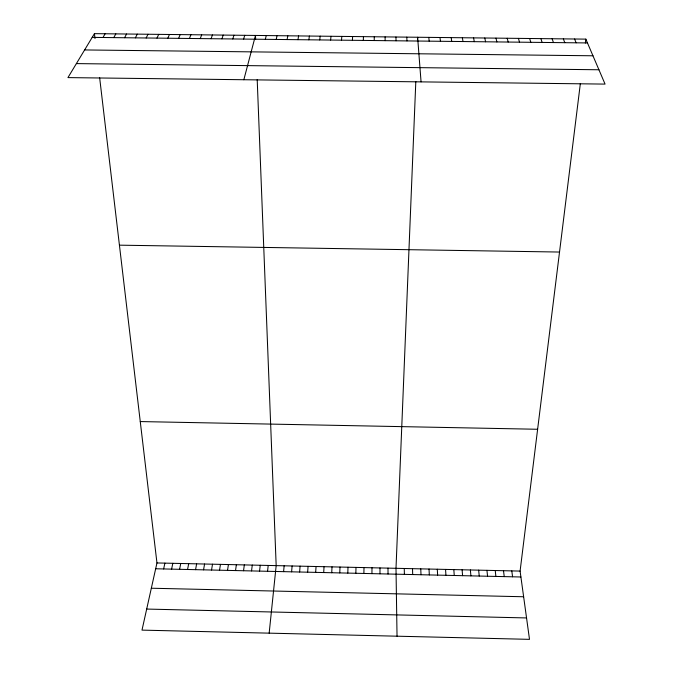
<?xml version="1.0" encoding="UTF-8"?>
<svg xmlns="http://www.w3.org/2000/svg" width="673" height="673" viewBox="0 0 673 673"><rect width="100%" height="100%" fill="white"/><g stroke="black" fill="none" stroke-linecap="round" stroke-linejoin="round"><path stroke-width="1.01" d="M379.984 573.817L379.993 567.945M371.942 573.632L371.992 567.768M374.222 40.54L374.272 36.771M363.891 573.455L363.992 567.583M355.849 573.27L355.992 567.406M347.806 573.093L348 567.23M363.311 40.422L363.445 36.653M339.772 572.908L340.008 567.053M415.813 81.551L396.002 568.306L397.036 636.195M417.462 41.154L417.622 37.251L421.062 81.879M331.739 572.731L332.016 566.868M323.705 572.546L324.033 566.691M352.408 40.296L352.627 36.527M315.679 572.37L316.049 566.515M307.645 572.193L308.074 566.338M341.505 40.17L341.817 36.409M299.628 572.008L300.091 566.153M291.602 571.831L292.116 565.976M283.585 571.646L284.149 565.8M330.611 40.052L331.007 36.292M269.166 633.15L276.174 565.623L257.204 79.633M267.56 571.284L268.207 565.446M259.551 571.108L260.249 565.27M99.646 77.732L156.96 562.956L141.995 630.121L529.5 639.35L520.094 571.083L580.353 83.536M585.359 43.038L585.846 39.127L94.439 33.65L67.939 77.605L605.061 84.1L585.846 39.127M319.725 39.926L320.197 36.165M251.542 570.923L252.282 565.084M243.533 570.746L244.324 564.908M235.533 570.569L236.366 564.731M308.84 39.808L309.403 36.048M227.533 570.384L228.416 564.554M219.541 570.208L220.466 564.378M211.541 570.023L212.517 564.201M297.962 39.682L298.602 35.93M203.549 569.846L204.575 564.016M195.565 569.669L196.634 563.839M187.574 569.484L188.692 563.663M287.085 39.564L287.817 35.804M179.598 569.308L180.751 563.486M171.615 569.131L172.818 563.309M163.64 568.946L164.885 563.133M276.216 39.438L277.032 35.686M265.347 39.32L266.247 35.568M243.845 79.734L255.479 35.442L255.631 39.337M243.634 39.076L244.703 35.324M232.782 38.95L233.943 35.206M221.939 38.832L223.184 35.089M211.103 38.706L212.424 34.962M200.268 38.588L201.673 34.845M189.441 38.462L190.93 34.727M178.614 38.344L180.187 34.609M167.796 38.226L169.453 34.483M156.977 38.1L158.719 34.365M146.167 37.982L147.993 34.247M135.366 37.856L137.275 34.13M124.564 37.738L126.558 34.012M113.771 37.612L115.849 33.886M102.977 37.495L105.139 33.768M92.193 37.377L587.47 42.937M84.621 49.945L592.963 55.783M76.386 63.599L598.936 69.765M119.424 245.165L559.532 252.047M140.253 421.567L537.626 429.265M156.96 562.956L520.094 571.083M155.665 568.769L520.91 576.988M151.324 588.227L523.636 596.758M146.68 609.065L526.555 617.94M574.591 39L576.13 42.811M563.343 38.883L564.79 42.677M552.104 38.756L553.458 42.55M540.865 38.63L542.135 42.424M529.634 38.504L530.82 42.298M518.412 38.378L519.506 42.172M507.19 38.252L508.191 42.046M495.976 38.125L496.884 41.919M484.77 37.999L485.586 41.793M473.565 37.881L474.297 41.667M462.359 37.755L463.007 41.541M451.171 37.629L451.726 41.415M511.8 570.897L512.565 576.803M439.982 37.503L440.453 41.28M503.513 570.712L504.228 576.61M94.439 33.65L95.011 38.504M495.227 570.519L495.892 576.425M486.941 570.334L487.563 576.239M428.794 37.377L429.181 41.154M478.663 570.149L479.235 576.046M470.385 569.964L470.907 575.861M462.107 569.779L462.578 575.676M453.829 569.594L454.258 575.491M445.56 569.408L445.938 575.297M437.299 569.223L437.627 575.112M406.778 37.133L406.98 40.91M429.029 569.038L429.315 574.927M420.768 568.853L421.004 574.742M395.934 37.015L396.052 40.784M412.507 568.668L412.7 574.549M404.254 568.492L404.389 574.363M385.099 36.889L385.133 40.666M387.993 568.121L388.035 574.002"/></g></svg>
